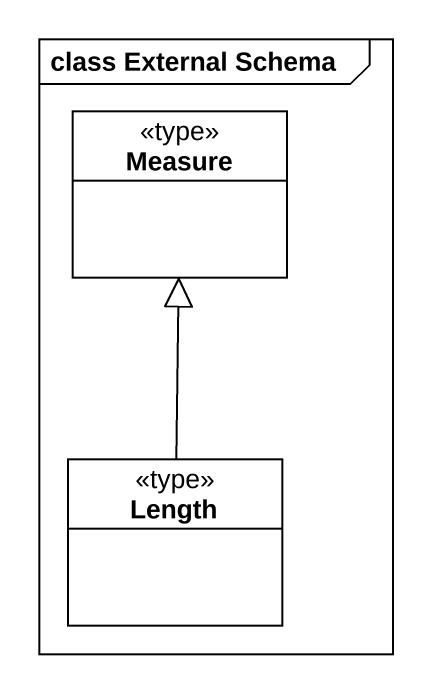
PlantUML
@startuml
mainframe class External Schema
hide circle
hide empty members
class Measure <<type>>
class Length <<type>>
Length -up-|> Measure
@enduml
